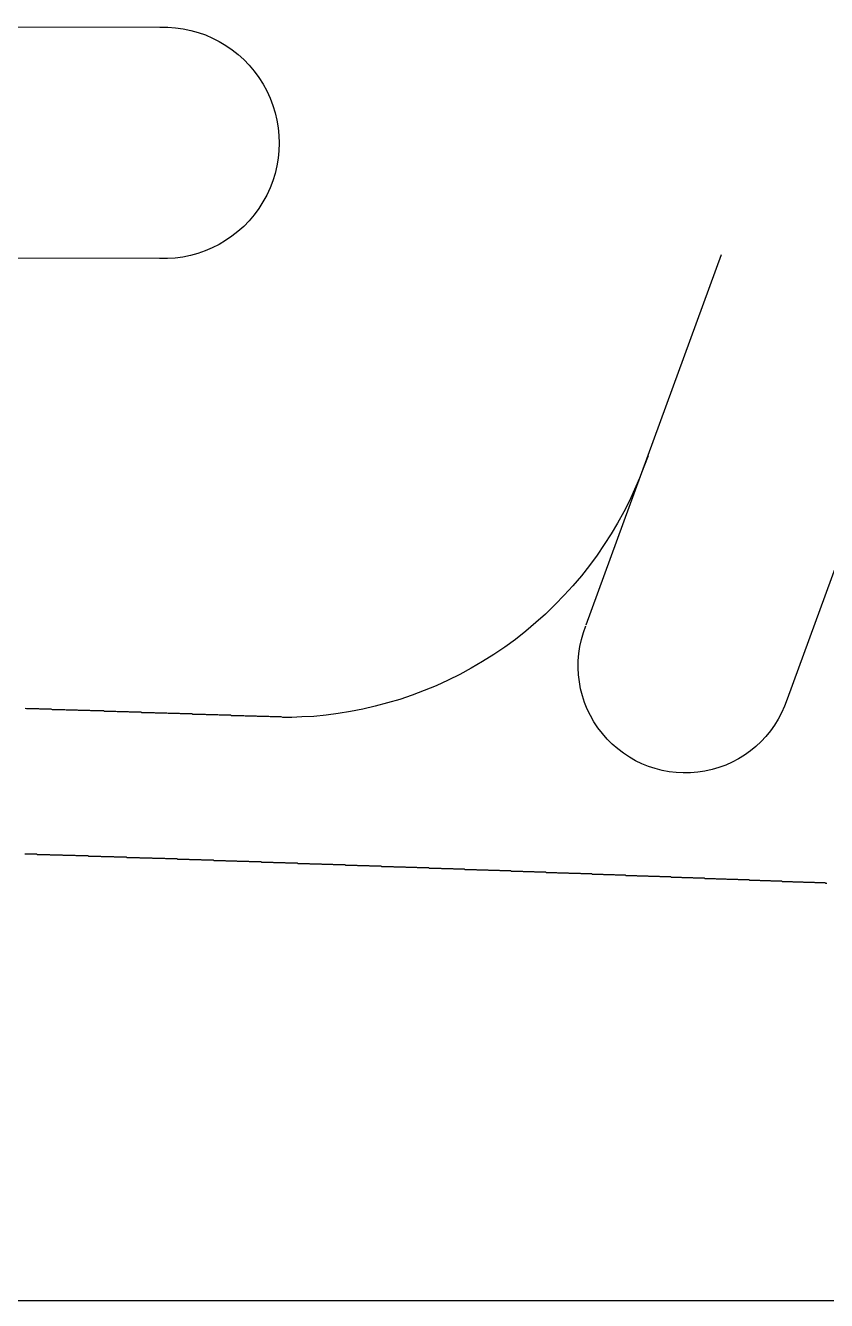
# Model space of a CAD drawing. Header units: millimetres. Extents: x 41 to 1041, y 1148 to 1248.
# Drawn here: x 247.61 to 266.29, y 1147.8 to 1177.53 of the extents above; entities that cross this region are included whole.
import ezdxf

# ---------------------------------------------------------------- set-up
doc = ezdxf.new("R2010")
doc.units = ezdxf.units.MM

msp = doc.modelspace()

# ---------------------------------------------------------------- linework, layer by layer
at = {"color": 3}
msp.add_line((263.837, 1172.178), (260.68, 1163.542), dxfattribs=at)
msp.add_line((41.281, 1147.802), (1041.281, 1147.802))
for points in [[(238.973, 1177.503), (250.746, 1177.488, -1.031583), (250.739, 1172.09), (220.968, 1172.127, -1.026919), (220.95, 1177.525)], [(269.212, 1172.322), (265.373, 1161.818, -1.032844), (260.68, 1163.534)]]:
    msp.add_lwpolyline(points, format="xyb", dxfattribs=at)
for points in [[(262.129, 1167.495, 0), (262.034, 1167.235, 0), (261.93, 1166.975, 0), (261.817, 1166.705, 0), (261.694, 1166.445, 0), (261.562, 1166.185, 0), (261.42, 1165.925, 0), (261.269, 1165.675, 0), (261.109, 1165.425, 0), (260.94, 1165.175, 0), (260.761, 1164.935, 0), (260.574, 1164.695, 0), (260.378, 1164.465, 0), (260.173, 1164.245, 0), (259.961, 1164.025, 0), (259.74, 1163.805, 0), (259.512, 1163.605, 0), (259.277, 1163.405, 0), (259.035, 1163.215, 0), (258.787, 1163.035, 0), (258.532, 1162.865, 0), (258.272, 1162.695, 0), (258.008, 1162.545, 0), (257.738, 1162.395, 0), (257.465, 1162.265, 0), (257.188, 1162.135, 0), (256.908, 1162.025, 0), (256.625, 1161.915, 0), (256.34, 1161.815, 0), (256.054, 1161.735, 0), (255.767, 1161.655, 0), (255.48, 1161.585, 0), (255.192, 1161.535, 0), (254.905, 1161.485, 0), (254.619, 1161.445, 0), (254.335, 1161.415, 0), (254.052, 1161.405, 0), (253.819, 1161.395, 0), (253.816, 1161.395, 0), (253.807, 1161.395, 0), (253.794, 1161.395, 0), (253.776, 1161.395, 0), (253.755, 1161.395, 0), (253.731, 1161.395, 0), (253.703, 1161.395, 0), (253.674, 1161.395, 0), (253.642, 1161.395, 0), (253.609, 1161.395, 0), (253.575, 1161.405, 0), (253.54, 1161.405, 0), (253.504, 1161.405, 0), (253.469, 1161.405, 0), (253.435, 1161.405, 0), (253.402, 1161.405, 0), (253.37, 1161.405, 0), (253.34, 1161.405, 0), (253.313, 1161.405, 0), (253.286, 1161.415, 0), (253.26, 1161.415, 0), (253.233, 1161.415, 0), (253.207, 1161.415, 0), (253.181, 1161.415, 0), (253.154, 1161.415, 0), (253.128, 1161.415, 0), (253.101, 1161.415, 0), (253.075, 1161.415, 0), (253.048, 1161.415, 0), (253.022, 1161.415, 0), (252.996, 1161.425, 0), (252.969, 1161.425, 0), (252.943, 1161.425, 0), (252.916, 1161.425, 0), (252.89, 1161.425, 0), (252.863, 1161.425, 0), (252.837, 1161.425, 0), (252.811, 1161.425, 0), (252.784, 1161.425, 0), (252.758, 1161.425, 0), (252.731, 1161.425, 0), (252.705, 1161.435, 0), (252.678, 1161.435, 0), (252.652, 1161.435, 0), (252.626, 1161.435, 0), (252.599, 1161.435, 0), (252.573, 1161.435, 0), (252.546, 1161.435, 0), (252.52, 1161.435, 0), (252.494, 1161.435, 0), (252.467, 1161.435, 0), (252.441, 1161.435, 0), (252.414, 1161.435, 0), (252.388, 1161.445, 0), (252.361, 1161.445, 0), (252.335, 1161.445, 0), (252.309, 1161.445, 0), (252.282, 1161.445, 0), (252.256, 1161.445, 0), (252.229, 1161.445, 0), (252.203, 1161.445, 0), (252.176, 1161.445, 0), (252.15, 1161.445, 0), (252.124, 1161.445, 0), (252.097, 1161.455, 0), (252.071, 1161.455, 0), (252.044, 1161.455, 0), (252.018, 1161.455, 0), (251.991, 1161.455, 0), (251.965, 1161.455, 0), (251.939, 1161.455, 0), (251.912, 1161.455, 0), (251.886, 1161.455, 0), (251.859, 1161.455, 0), (251.833, 1161.455, 0), (251.806, 1161.465, 0), (251.78, 1161.465, 0), (251.754, 1161.465, 0), (251.727, 1161.465, 0), (251.701, 1161.465, 0), (251.674, 1161.465, 0), (251.648, 1161.465, 0), (251.622, 1161.465, 0), (251.595, 1161.465, 0), (251.569, 1161.465, 0), (251.542, 1161.465, 0), (251.516, 1161.465, 0), (251.489, 1161.475, 0), (251.463, 1161.475, 0), (251.437, 1161.475, 0), (251.41, 1161.475, 0), (251.384, 1161.475, 0), (251.357, 1161.475, 0), (251.331, 1161.475, 0), (251.304, 1161.475, 0), (251.278, 1161.475, 0), (251.252, 1161.475, 0), (251.225, 1161.475, 0), (251.199, 1161.485, 0), (251.172, 1161.485, 0), (251.146, 1161.485, 0), (251.119, 1161.485, 0), (251.093, 1161.485, 0), (251.067, 1161.485, 0), (251.04, 1161.485, 0), (251.014, 1161.485, 0), (250.987, 1161.485, 0), (250.961, 1161.485, 0), (250.935, 1161.485, 0), (250.908, 1161.495, 0), (250.882, 1161.495, 0), (250.855, 1161.495, 0), (250.829, 1161.495, 0), (250.802, 1161.495, 0), (250.776, 1161.495, 0), (250.75, 1161.495, 0), (250.723, 1161.495, 0), (250.697, 1161.495, 0), (250.67, 1161.495, 0), (250.644, 1161.495, 0), (250.617, 1161.505, 0), (250.591, 1161.505, 0), (250.565, 1161.505, 0), (250.538, 1161.505, 0), (250.512, 1161.505, 0), (250.485, 1161.505, 0), (250.459, 1161.505, 0), (250.432, 1161.505, 0), (250.406, 1161.505, 0), (250.38, 1161.505, 0), (250.353, 1161.505, 0), (250.327, 1161.505, 0), (250.3, 1161.515, 0), (250.274, 1161.515, 0), (250.248, 1161.515, 0), (250.221, 1161.515, 0), (250.195, 1161.515, 0), (250.168, 1161.515, 0), (250.142, 1161.515, 0), (250.115, 1161.515, 0), (250.089, 1161.515, 0), (250.063, 1161.515, 0), (250.036, 1161.515, 0), (250.01, 1161.525, 0), (249.983, 1161.525, 0), (249.957, 1161.525, 0), (249.93, 1161.525, 0), (249.904, 1161.525, 0), (249.878, 1161.525, 0), (249.851, 1161.525, 0), (249.825, 1161.525, 0), (249.798, 1161.525, 0), (249.772, 1161.525, 0), (249.745, 1161.525, 0), (249.719, 1161.535, 0), (249.693, 1161.535, 0), (249.666, 1161.535, 0), (249.64, 1161.535, 0), (249.613, 1161.535, 0), (249.587, 1161.535, 0), (249.561, 1161.535, 0), (249.534, 1161.535, 0), (249.508, 1161.535, 0), (249.481, 1161.535, 0), (249.455, 1161.535, 0), (249.428, 1161.545, 0), (249.402, 1161.545, 0), (249.376, 1161.545, 0), (249.349, 1161.545, 0), (249.323, 1161.545, 0), (249.296, 1161.545, 0), (249.27, 1161.545, 0), (249.243, 1161.545, 0), (249.217, 1161.545, 0), (249.191, 1161.545, 0), (249.164, 1161.545, 0), (249.138, 1161.545, 0), (249.111, 1161.555, 0), (249.085, 1161.555, 0), (249.058, 1161.555, 0), (249.032, 1161.555, 0), (249.006, 1161.555, 0), (248.979, 1161.555, 0), (248.953, 1161.555, 0), (248.926, 1161.555, 0), (248.9, 1161.555, 0), (248.874, 1161.555, 0), (248.847, 1161.555, 0), (248.821, 1161.565, 0), (248.794, 1161.565, 0), (248.768, 1161.565, 0), (248.741, 1161.565, 0), (248.715, 1161.565, 0), (248.689, 1161.565, 0), (248.662, 1161.565, 0), (248.636, 1161.565, 0), (248.609, 1161.565, 0), (248.583, 1161.565, 0), (248.556, 1161.565, 0), (248.53, 1161.575, 0), (248.504, 1161.575, 0), (248.477, 1161.575, 0), (248.451, 1161.575, 0), (248.424, 1161.575, 0), (248.398, 1161.575, 0), (248.371, 1161.575, 0), (248.345, 1161.575, 0), (248.319, 1161.575, 0), (248.292, 1161.575, 0), (248.266, 1161.575, 0), (248.239, 1161.575, 0), (248.213, 1161.585, 0), (248.187, 1161.585, 0), (248.16, 1161.585, 0), (248.134, 1161.585, 0), (248.107, 1161.585, 0), (248.081, 1161.585, 0), (248.054, 1161.585, 0), (248.028, 1161.585, 0), (248.002, 1161.585, 0), (247.975, 1161.585, 0), (247.949, 1161.585, 0), (247.922, 1161.595, 0), (247.896, 1161.595, 0), (247.869, 1161.595, 0), (247.843, 1161.595, 0), (247.817, 1161.595, 0), (247.79, 1161.595, 0), (247.764, 1161.595, 0), (247.737, 1161.595, 0), (247.711, 1161.595, 0), (247.684, 1161.595, 0), (247.658, 1161.595, 0), (247.632, 1161.595, 0), (247.605, 1161.605, 0)], [(266.295, 1157.525, 0), (266.278, 1157.525, 0), (266.262, 1157.535, 0), (266.245, 1157.535, 0), (266.228, 1157.535, 0), (266.212, 1157.535, 0), (266.195, 1157.535, 0), (266.179, 1157.535, 0), (266.162, 1157.535, 0), (266.145, 1157.535, 0), (266.129, 1157.535, 0), (266.112, 1157.535, 0), (266.096, 1157.535, 0), (266.079, 1157.535, 0), (266.063, 1157.535, 0), (266.046, 1157.535, 0), (266.029, 1157.535, 0), (266.013, 1157.545, 0), (265.996, 1157.545, 0), (265.98, 1157.545, 0), (265.963, 1157.545, 0), (265.946, 1157.545, 0), (265.93, 1157.545, 0), (265.913, 1157.545, 0), (265.897, 1157.545, 0), (265.88, 1157.545, 0), (265.863, 1157.545, 0), (265.847, 1157.545, 0), (265.83, 1157.545, 0), (265.814, 1157.545, 0), (265.797, 1157.545, 0), (265.78, 1157.545, 0), (265.764, 1157.545, 0), (265.747, 1157.555, 0), (265.731, 1157.555, 0), (265.714, 1157.555, 0), (265.697, 1157.555, 0), (265.681, 1157.555, 0), (265.664, 1157.555, 0), (265.648, 1157.555, 0), (265.631, 1157.555, 0), (265.615, 1157.555, 0), (265.598, 1157.555, 0), (265.581, 1157.555, 0), (265.565, 1157.555, 0), (265.548, 1157.555, 0), (265.532, 1157.555, 0), (265.515, 1157.555, 0), (265.498, 1157.565, 0), (265.482, 1157.565, 0), (265.465, 1157.565, 0), (265.449, 1157.565, 0), (265.432, 1157.565, 0), (265.415, 1157.565, 0), (265.399, 1157.565, 0), (265.382, 1157.565, 0), (265.366, 1157.565, 0), (265.349, 1157.565, 0), (265.332, 1157.565, 0), (265.316, 1157.565, 0), (265.299, 1157.565, 0), (265.283, 1157.565, 0), (265.266, 1157.565, 0), (265.25, 1157.575, 0), (265.233, 1157.575, 0), (265.216, 1157.575, 0), (265.2, 1157.575, 0), (265.183, 1157.575, 0), (265.167, 1157.575, 0), (265.15, 1157.575, 0), (265.133, 1157.575, 0), (265.117, 1157.575, 0), (265.1, 1157.575, 0), (265.084, 1157.575, 0), (265.067, 1157.575, 0), (265.05, 1157.575, 0), (265.034, 1157.575, 0), (265.017, 1157.575, 0), (265.001, 1157.575, 0), (264.984, 1157.585, 0), (264.967, 1157.585, 0), (264.951, 1157.585, 0), (264.934, 1157.585, 0), (264.918, 1157.585, 0), (264.901, 1157.585, 0), (264.885, 1157.585, 0), (264.868, 1157.585, 0), (264.851, 1157.585, 0), (264.835, 1157.585, 0), (264.818, 1157.585, 0), (264.802, 1157.585, 0), (264.785, 1157.585, 0), (264.768, 1157.585, 0), (264.752, 1157.585, 0), (264.735, 1157.595, 0), (264.719, 1157.595, 0), (264.702, 1157.595, 0), (264.685, 1157.595, 0), (264.669, 1157.595, 0), (264.652, 1157.595, 0), (264.636, 1157.595, 0), (264.619, 1157.595, 0), (264.602, 1157.595, 0), (264.586, 1157.595, 0), (264.569, 1157.595, 0), (264.553, 1157.595, 0), (264.536, 1157.595, 0), (264.52, 1157.595, 0), (264.503, 1157.595, 0), (264.486, 1157.605, 0), (264.47, 1157.605, 0), (264.453, 1157.605, 0), (264.437, 1157.605, 0), (264.42, 1157.605, 0), (264.403, 1157.605, 0), (264.387, 1157.605, 0), (264.37, 1157.605, 0), (264.354, 1157.605, 0), (264.337, 1157.605, 0), (264.32, 1157.605, 0), (264.304, 1157.605, 0), (264.287, 1157.605, 0), (264.271, 1157.605, 0), (264.254, 1157.605, 0), (264.237, 1157.605, 0), (264.221, 1157.615, 0), (264.204, 1157.615, 0), (264.188, 1157.615, 0), (264.171, 1157.615, 0), (264.154, 1157.615, 0), (264.138, 1157.615, 0), (264.121, 1157.615, 0), (264.105, 1157.615, 0), (264.088, 1157.615, 0), (264.072, 1157.615, 0), (264.055, 1157.615, 0), (264.038, 1157.615, 0), (264.022, 1157.615, 0), (264.005, 1157.615, 0), (263.989, 1157.615, 0), (263.972, 1157.615, 0), (263.955, 1157.625, 0), (263.939, 1157.625, 0), (263.922, 1157.625, 0), (263.906, 1157.625, 0), (263.889, 1157.625, 0), (263.872, 1157.625, 0), (263.856, 1157.625, 0), (263.839, 1157.625, 0), (263.823, 1157.625, 0), (263.806, 1157.625, 0), (263.789, 1157.625, 0), (263.773, 1157.625, 0), (263.756, 1157.625, 0), (263.74, 1157.625, 0), (263.723, 1157.625, 0), (263.706, 1157.635, 0), (263.69, 1157.635, 0), (263.673, 1157.635, 0), (263.657, 1157.635, 0), (263.64, 1157.635, 0), (263.624, 1157.635, 0), (263.607, 1157.635, 0), (263.59, 1157.635, 0), (263.574, 1157.635, 0), (263.557, 1157.635, 0), (263.541, 1157.635, 0), (263.524, 1157.635, 0), (263.507, 1157.635, 0), (263.491, 1157.635, 0), (263.474, 1157.635, 0), (263.458, 1157.635, 0), (263.441, 1157.645, 0), (263.424, 1157.645, 0), (263.408, 1157.645, 0), (263.391, 1157.645, 0), (263.375, 1157.645, 0), (263.358, 1157.645, 0), (263.341, 1157.645, 0), (263.325, 1157.645, 0), (263.308, 1157.645, 0), (263.292, 1157.645, 0), (263.275, 1157.645, 0), (263.259, 1157.645, 0), (263.242, 1157.645, 0), (263.225, 1157.645, 0), (263.209, 1157.645, 0), (263.192, 1157.645, 0), (263.176, 1157.655, 0), (263.159, 1157.655, 0), (263.142, 1157.655, 0), (263.126, 1157.655, 0), (263.109, 1157.655, 0), (263.093, 1157.655, 0), (263.076, 1157.655, 0), (263.059, 1157.655, 0), (263.043, 1157.655, 0), (263.026, 1157.655, 0), (263.01, 1157.655, 0), (262.993, 1157.655, 0), (262.976, 1157.655, 0), (262.96, 1157.655, 0), (262.943, 1157.655, 0), (262.927, 1157.655, 0), (262.91, 1157.665, 0), (262.893, 1157.665, 0), (262.877, 1157.665, 0), (262.86, 1157.665, 0), (262.844, 1157.665, 0), (262.827, 1157.665, 0), (262.811, 1157.665, 0), (262.794, 1157.665, 0), (262.777, 1157.665, 0), (262.761, 1157.665, 0), (262.744, 1157.665, 0), (262.728, 1157.665, 0), (262.711, 1157.665, 0), (262.694, 1157.665, 0), (262.678, 1157.665, 0), (262.661, 1157.675, 0), (262.645, 1157.675, 0), (262.628, 1157.675, 0), (262.611, 1157.675, 0), (262.595, 1157.675, 0), (262.578, 1157.675, 0), (262.562, 1157.675, 0), (262.545, 1157.675, 0), (262.528, 1157.675, 0), (262.512, 1157.675, 0), (262.495, 1157.675, 0), (262.479, 1157.675, 0), (262.462, 1157.675, 0), (262.445, 1157.675, 0), (262.429, 1157.675, 0), (262.412, 1157.675, 0), (262.396, 1157.685, 0), (262.379, 1157.685, 0), (262.363, 1157.685, 0), (262.346, 1157.685, 0), (262.329, 1157.685, 0), (262.313, 1157.685, 0), (262.296, 1157.685, 0), (262.28, 1157.685, 0), (262.263, 1157.685, 0), (262.246, 1157.685, 0), (262.23, 1157.685, 0), (262.213, 1157.685, 0), (262.197, 1157.685, 0), (262.18, 1157.685, 0), (262.163, 1157.685, 0), (262.147, 1157.685, 0), (262.13, 1157.695, 0), (262.114, 1157.695, 0), (262.097, 1157.695, 0), (262.08, 1157.695, 0), (262.064, 1157.695, 0), (262.047, 1157.695, 0), (262.031, 1157.695, 0), (262.014, 1157.695, 0), (261.998, 1157.695, 0), (261.981, 1157.695, 0), (261.964, 1157.695, 0), (261.948, 1157.695, 0), (261.931, 1157.695, 0), (261.915, 1157.695, 0), (261.898, 1157.695, 0), (261.881, 1157.695, 0), (261.865, 1157.705, 0), (261.848, 1157.705, 0), (261.832, 1157.705, 0), (261.815, 1157.705, 0), (261.798, 1157.705, 0), (261.782, 1157.705, 0), (261.765, 1157.705, 0), (261.749, 1157.705, 0), (261.732, 1157.705, 0), (261.715, 1157.705, 0), (261.699, 1157.705, 0), (261.682, 1157.705, 0), (261.666, 1157.705, 0), (261.649, 1157.705, 0), (261.632, 1157.705, 0), (261.616, 1157.705, 0), (261.599, 1157.715, 0), (261.583, 1157.715, 0), (261.566, 1157.715, 0), (261.55, 1157.715, 0), (261.533, 1157.715, 0), (261.516, 1157.715, 0), (261.5, 1157.715, 0), (261.483, 1157.715, 0), (261.467, 1157.715, 0), (261.45, 1157.715, 0), (261.433, 1157.715, 0), (261.417, 1157.715, 0), (261.4, 1157.715, 0), (261.384, 1157.715, 0), (261.367, 1157.715, 0), (261.35, 1157.725, 0), (261.334, 1157.725, 0), (261.317, 1157.725, 0), (261.301, 1157.725, 0), (261.284, 1157.725, 0), (261.267, 1157.725, 0), (261.251, 1157.725, 0), (261.234, 1157.725, 0), (261.218, 1157.725, 0), (261.201, 1157.725, 0), (261.184, 1157.725, 0), (261.168, 1157.725, 0), (261.151, 1157.725, 0), (261.135, 1157.725, 0), (261.118, 1157.725, 0), (261.102, 1157.725, 0), (261.085, 1157.735, 0), (261.068, 1157.735, 0), (261.052, 1157.735, 0), (261.035, 1157.735, 0), (261.019, 1157.735, 0), (261.002, 1157.735, 0), (260.985, 1157.735, 0), (260.969, 1157.735, 0), (260.952, 1157.735, 0), (260.936, 1157.735, 0), (260.919, 1157.735, 0), (260.902, 1157.735, 0), (260.886, 1157.735, 0), (260.869, 1157.735, 0), (260.853, 1157.735, 0), (260.836, 1157.735, 0), (260.819, 1157.745, 0), (260.803, 1157.745, 0), (260.786, 1157.745, 0), (260.77, 1157.745, 0), (260.753, 1157.745, 0), (260.736, 1157.745, 0), (260.72, 1157.745, 0), (260.703, 1157.745, 0), (260.687, 1157.745, 0), (260.67, 1157.745, 0), (260.654, 1157.745, 0), (260.637, 1157.745, 0), (260.62, 1157.745, 0), (260.604, 1157.745, 0), (260.587, 1157.745, 0), (260.571, 1157.745, 0), (260.554, 1157.755, 0), (260.537, 1157.755, 0), (260.521, 1157.755, 0), (260.504, 1157.755, 0), (260.488, 1157.755, 0), (260.471, 1157.755, 0), (260.454, 1157.755, 0), (260.438, 1157.755, 0), (260.421, 1157.755, 0), (260.405, 1157.755, 0), (260.388, 1157.755, 0), (260.371, 1157.755, 0), (260.355, 1157.755, 0), (260.338, 1157.755, 0), (260.322, 1157.755, 0), (260.305, 1157.755, 0), (260.288, 1157.755, 0), (260.272, 1157.765, 0), (260.255, 1157.765, 0), (260.239, 1157.765, 0), (260.222, 1157.765, 0), (260.206, 1157.765, 0), (260.189, 1157.765, 0), (260.172, 1157.765, 0), (260.156, 1157.765, 0), (260.139, 1157.765, 0), (260.123, 1157.765, 0), (260.106, 1157.765, 0), (260.089, 1157.765, 0), (260.073, 1157.765, 0), (260.056, 1157.765, 0), (260.04, 1157.765, 0), (260.023, 1157.765, 0), (260.006, 1157.775, 0), (259.99, 1157.775, 0), (259.973, 1157.775, 0), (259.957, 1157.775, 0), (259.94, 1157.775, 0), (259.923, 1157.775, 0), (259.907, 1157.775, 0), (259.89, 1157.775, 0), (259.874, 1157.775, 0), (259.857, 1157.775, 0), (259.84, 1157.775, 0), (259.824, 1157.775, 0), (259.807, 1157.775, 0), (259.791, 1157.775, 0), (259.774, 1157.775, 0), (259.758, 1157.775, 0), (259.741, 1157.785, 0), (259.724, 1157.785, 0), (259.708, 1157.785, 0), (259.691, 1157.785, 0), (259.675, 1157.785, 0), (259.658, 1157.785, 0), (259.641, 1157.785, 0), (259.625, 1157.785, 0), (259.608, 1157.785, 0), (259.592, 1157.785, 0), (259.575, 1157.785, 0), (259.558, 1157.785, 0), (259.542, 1157.785, 0), (259.525, 1157.785, 0), (259.509, 1157.785, 0), (259.492, 1157.785, 0), (259.475, 1157.795, 0), (259.459, 1157.795, 0), (259.442, 1157.795, 0), (259.426, 1157.795, 0), (259.409, 1157.795, 0), (259.392, 1157.795, 0), (259.376, 1157.795, 0), (259.359, 1157.795, 0), (259.343, 1157.795, 0), (259.326, 1157.795, 0), (259.31, 1157.795, 0), (259.293, 1157.795, 0), (259.276, 1157.795, 0), (259.26, 1157.795, 0), (259.243, 1157.795, 0), (259.227, 1157.795, 0), (259.21, 1157.805, 0), (259.193, 1157.805, 0), (259.177, 1157.805, 0), (259.16, 1157.805, 0), (259.144, 1157.805, 0), (259.127, 1157.805, 0), (259.11, 1157.805, 0), (259.094, 1157.805, 0), (259.077, 1157.805, 0), (259.061, 1157.805, 0), (259.044, 1157.805, 0), (259.027, 1157.805, 0), (259.011, 1157.805, 0), (258.994, 1157.805, 0), (258.978, 1157.805, 0), (258.961, 1157.805, 0), (258.944, 1157.805, 0), (258.928, 1157.815, 0), (258.911, 1157.815, 0), (258.895, 1157.815, 0), (258.878, 1157.815, 0), (258.862, 1157.815, 0), (258.845, 1157.815, 0), (258.828, 1157.815, 0), (258.812, 1157.815, 0), (258.795, 1157.815, 0), (258.779, 1157.815, 0), (258.762, 1157.815, 0), (258.745, 1157.815, 0), (258.729, 1157.815, 0), (258.712, 1157.815, 0), (258.696, 1157.815, 0), (258.679, 1157.815, 0), (258.662, 1157.825, 0), (258.646, 1157.825, 0), (258.629, 1157.825, 0), (258.613, 1157.825, 0), (258.596, 1157.825, 0), (258.579, 1157.825, 0), (258.563, 1157.825, 0), (258.546, 1157.825, 0), (258.53, 1157.825, 0), (258.513, 1157.825, 0), (258.496, 1157.825, 0), (258.48, 1157.825, 0), (258.463, 1157.825, 0), (258.447, 1157.825, 0), (258.43, 1157.825, 0), (258.414, 1157.825, 0), (258.397, 1157.835, 0), (258.38, 1157.835, 0), (258.364, 1157.835, 0), (258.347, 1157.835, 0), (258.331, 1157.835, 0), (258.314, 1157.835, 0), (258.297, 1157.835, 0), (258.281, 1157.835, 0), (258.264, 1157.835, 0), (258.248, 1157.835, 0), (258.231, 1157.835, 0), (258.214, 1157.835, 0), (258.198, 1157.835, 0), (258.181, 1157.835, 0), (258.165, 1157.835, 0), (258.148, 1157.835, 0), (258.131, 1157.845, 0), (258.115, 1157.845, 0), (258.098, 1157.845, 0), (258.082, 1157.845, 0), (258.065, 1157.845, 0), (258.048, 1157.845, 0), (258.032, 1157.845, 0), (258.015, 1157.845, 0), (257.999, 1157.845, 0), (257.982, 1157.845, 0), (257.965, 1157.845, 0), (257.949, 1157.845, 0), (257.932, 1157.845, 0), (257.916, 1157.845, 0), (257.899, 1157.845, 0), (257.883, 1157.845, 0), (257.866, 1157.845, 0), (257.849, 1157.855, 0), (257.833, 1157.855, 0), (257.816, 1157.855, 0), (257.8, 1157.855, 0), (257.783, 1157.855, 0), (257.766, 1157.855, 0), (257.75, 1157.855, 0), (257.733, 1157.855, 0), (257.717, 1157.855, 0), (257.7, 1157.855, 0), (257.683, 1157.855, 0), (257.667, 1157.855, 0), (257.65, 1157.855, 0), (257.634, 1157.855, 0), (257.617, 1157.855, 0), (257.6, 1157.855, 0), (257.584, 1157.865, 0), (257.567, 1157.865, 0), (257.551, 1157.865, 0), (257.534, 1157.865, 0), (257.517, 1157.865, 0), (257.501, 1157.865, 0), (257.484, 1157.865, 0), (257.468, 1157.865, 0), (257.451, 1157.865, 0), (257.435, 1157.865, 0), (257.418, 1157.865, 0), (257.401, 1157.865, 0), (257.385, 1157.865, 0), (257.368, 1157.865, 0), (257.352, 1157.865, 0), (257.335, 1157.865, 0), (257.318, 1157.865, 0), (257.302, 1157.875, 0), (257.285, 1157.875, 0), (257.269, 1157.875, 0), (257.252, 1157.875, 0), (257.235, 1157.875, 0), (257.219, 1157.875, 0), (257.202, 1157.875, 0), (257.186, 1157.875, 0), (257.169, 1157.875, 0), (257.152, 1157.875, 0), (257.136, 1157.875, 0), (257.119, 1157.875, 0), (257.103, 1157.875, 0), (257.086, 1157.875, 0), (257.069, 1157.875, 0), (257.053, 1157.875, 0), (257.036, 1157.875, 0), (257.02, 1157.885, 0), (257.003, 1157.885, 0), (256.986, 1157.885, 0), (256.97, 1157.885, 0), (256.953, 1157.885, 0), (256.937, 1157.885, 0), (256.92, 1157.885, 0), (256.904, 1157.885, 0), (256.887, 1157.885, 0), (256.87, 1157.885, 0), (256.854, 1157.885, 0), (256.837, 1157.885, 0), (256.821, 1157.885, 0), (256.804, 1157.885, 0), (256.787, 1157.885, 0), (256.771, 1157.885, 0), (256.754, 1157.885, 0), (256.738, 1157.895, 0), (256.721, 1157.895, 0), (256.704, 1157.895, 0), (256.688, 1157.895, 0), (256.671, 1157.895, 0), (256.655, 1157.895, 0), (256.638, 1157.895, 0), (256.621, 1157.895, 0), (256.605, 1157.895, 0), (256.588, 1157.895, 0), (256.572, 1157.895, 0), (256.555, 1157.895, 0), (256.538, 1157.895, 0), (256.522, 1157.895, 0), (256.505, 1157.895, 0), (256.489, 1157.895, 0), (256.472, 1157.905, 0), (256.455, 1157.905, 0), (256.439, 1157.905, 0), (256.422, 1157.905, 0), (256.406, 1157.905, 0), (256.389, 1157.905, 0), (256.373, 1157.905, 0), (256.356, 1157.905, 0), (256.339, 1157.905, 0), (256.323, 1157.905, 0), (256.306, 1157.905, 0), (256.29, 1157.905, 0), (256.273, 1157.905, 0), (256.256, 1157.905, 0), (256.24, 1157.905, 0), (256.223, 1157.905, 0), (256.207, 1157.905, 0), (256.19, 1157.915, 0), (256.173, 1157.915, 0), (256.157, 1157.915, 0), (256.14, 1157.915, 0), (256.124, 1157.915, 0), (256.107, 1157.915, 0), (256.09, 1157.915, 0), (256.074, 1157.915, 0), (256.057, 1157.915, 0), (256.041, 1157.915, 0), (256.024, 1157.915, 0), (256.007, 1157.915, 0), (255.991, 1157.915, 0), (255.974, 1157.915, 0), (255.958, 1157.915, 0), (255.941, 1157.915, 0), (255.924, 1157.915, 0), (255.908, 1157.925, 0), (255.891, 1157.925, 0), (255.875, 1157.925, 0), (255.858, 1157.925, 0), (255.842, 1157.925, 0), (255.825, 1157.925, 0), (255.808, 1157.925, 0), (255.792, 1157.925, 0), (255.775, 1157.925, 0), (255.759, 1157.925, 0), (255.742, 1157.925, 0), (255.725, 1157.925, 0), (255.709, 1157.925, 0), (255.692, 1157.925, 0), (255.676, 1157.925, 0), (255.659, 1157.925, 0), (255.642, 1157.925, 0), (255.626, 1157.935, 0), (255.609, 1157.935, 0), (255.593, 1157.935, 0), (255.576, 1157.935, 0), (255.559, 1157.935, 0), (255.543, 1157.935, 0), (255.526, 1157.935, 0), (255.51, 1157.935, 0), (255.493, 1157.935, 0), (255.476, 1157.935, 0), (255.46, 1157.935, 0), (255.443, 1157.935, 0), (255.427, 1157.935, 0), (255.41, 1157.935, 0), (255.393, 1157.935, 0), (255.377, 1157.935, 0), (255.36, 1157.935, 0), (255.344, 1157.945, 0), (255.327, 1157.945, 0), (255.311, 1157.945, 0), (255.294, 1157.945, 0), (255.277, 1157.945, 0), (255.261, 1157.945, 0), (255.244, 1157.945, 0), (255.228, 1157.945, 0), (255.211, 1157.945, 0), (255.194, 1157.945, 0), (255.178, 1157.945, 0), (255.161, 1157.945, 0), (255.145, 1157.945, 0), (255.128, 1157.945, 0), (255.111, 1157.945, 0), (255.095, 1157.945, 0), (255.078, 1157.945, 0), (255.062, 1157.955, 0), (255.045, 1157.955, 0), (255.028, 1157.955, 0), (255.012, 1157.955, 0), (254.995, 1157.955, 0), (254.979, 1157.955, 0), (254.962, 1157.955, 0), (254.945, 1157.955, 0), (254.929, 1157.955, 0), (254.912, 1157.955, 0), (254.896, 1157.955, 0), (254.879, 1157.955, 0), (254.862, 1157.955, 0), (254.846, 1157.955, 0), (254.829, 1157.955, 0), (254.813, 1157.955, 0), (254.796, 1157.955, 0), (254.78, 1157.965, 0), (254.763, 1157.965, 0), (254.746, 1157.965, 0), (254.73, 1157.965, 0), (254.713, 1157.965, 0), (254.697, 1157.965, 0), (254.68, 1157.965, 0), (254.663, 1157.965, 0), (254.647, 1157.965, 0), (254.63, 1157.965, 0), (254.614, 1157.965, 0), (254.597, 1157.965, 0), (254.58, 1157.965, 0), (254.564, 1157.965, 0), (254.547, 1157.965, 0), (254.531, 1157.965, 0), (254.514, 1157.975, 0), (254.497, 1157.975, 0), (254.481, 1157.975, 0), (254.464, 1157.975, 0), (254.448, 1157.975, 0), (254.431, 1157.975, 0), (254.414, 1157.975, 0), (254.398, 1157.975, 0), (254.381, 1157.975, 0), (254.365, 1157.975, 0), (254.348, 1157.975, 0), (254.332, 1157.975, 0), (254.315, 1157.975, 0), (254.298, 1157.975, 0), (254.282, 1157.975, 0), (254.265, 1157.975, 0), (254.249, 1157.975, 0), (254.232, 1157.985, 0), (254.215, 1157.985, 0), (254.199, 1157.985, 0), (254.182, 1157.985, 0), (254.166, 1157.985, 0), (254.149, 1157.985, 0), (254.132, 1157.985, 0), (254.116, 1157.985, 0), (254.099, 1157.985, 0), (254.083, 1157.985, 0), (254.066, 1157.985, 0), (254.049, 1157.985, 0), (254.033, 1157.985, 0), (254.016, 1157.985, 0), (254, 1157.985, 0), (253.983, 1157.985, 0), (253.966, 1157.985, 0), (253.95, 1157.995, 0), (253.933, 1157.995, 0), (253.917, 1157.995, 0), (253.9, 1157.995, 0), (253.883, 1157.995, 0), (253.867, 1157.995, 0), (253.85, 1157.995, 0), (253.834, 1157.995, 0), (253.817, 1157.995, 0), (253.801, 1157.995, 0), (253.784, 1157.995, 0), (253.767, 1157.995, 0), (253.751, 1157.995, 0), (253.734, 1157.995, 0), (253.718, 1157.995, 0), (253.701, 1157.995, 0), (253.684, 1157.995, 0), (253.668, 1158.005, 0), (253.651, 1158.005, 0), (253.635, 1158.005, 0), (253.618, 1158.005, 0), (253.601, 1158.005, 0), (253.585, 1158.005, 0), (253.568, 1158.005, 0), (253.552, 1158.005, 0), (253.535, 1158.005, 0), (253.518, 1158.005, 0), (253.502, 1158.005, 0), (253.485, 1158.005, 0), (253.469, 1158.005, 0), (253.452, 1158.005, 0), (253.435, 1158.005, 0), (253.419, 1158.005, 0), (253.402, 1158.005, 0), (253.386, 1158.015, 0), (253.369, 1158.015, 0), (253.352, 1158.015, 0), (253.336, 1158.015, 0), (253.319, 1158.015, 0), (253.303, 1158.015, 0), (253.286, 1158.015, 0), (253.27, 1158.015, 0), (253.253, 1158.015, 0), (253.236, 1158.015, 0), (253.22, 1158.015, 0), (253.203, 1158.015, 0), (253.187, 1158.015, 0), (253.17, 1158.015, 0), (253.153, 1158.015, 0), (253.137, 1158.015, 0), (253.12, 1158.015, 0), (253.104, 1158.025, 0), (253.087, 1158.025, 0), (253.07, 1158.025, 0), (253.054, 1158.025, 0), (253.037, 1158.025, 0), (253.021, 1158.025, 0), (253.004, 1158.025, 0), (252.987, 1158.025, 0), (252.971, 1158.025, 0), (252.954, 1158.025, 0), (252.938, 1158.025, 0), (252.921, 1158.025, 0), (252.904, 1158.025, 0), (252.888, 1158.025, 0), (252.871, 1158.025, 0), (252.855, 1158.025, 0), (252.838, 1158.025, 0), (252.821, 1158.035, 0), (252.805, 1158.035, 0), (252.788, 1158.035, 0), (252.772, 1158.035, 0), (252.755, 1158.035, 0), (252.739, 1158.035, 0), (252.722, 1158.035, 0), (252.705, 1158.035, 0), (252.689, 1158.035, 0), (252.672, 1158.035, 0), (252.656, 1158.035, 0), (252.639, 1158.035, 0), (252.622, 1158.035, 0), (252.606, 1158.035, 0), (252.589, 1158.035, 0), (252.573, 1158.035, 0), (252.556, 1158.035, 0), (252.539, 1158.045, 0), (252.523, 1158.045, 0), (252.506, 1158.045, 0), (252.49, 1158.045, 0), (252.473, 1158.045, 0), (252.456, 1158.045, 0), (252.44, 1158.045, 0), (252.423, 1158.045, 0), (252.407, 1158.045, 0), (252.39, 1158.045, 0), (252.373, 1158.045, 0), (252.357, 1158.045, 0), (252.34, 1158.045, 0), (252.324, 1158.045, 0), (252.307, 1158.045, 0), (252.29, 1158.045, 0), (252.274, 1158.055, 0), (252.257, 1158.055, 0), (252.241, 1158.055, 0), (252.224, 1158.055, 0), (252.208, 1158.055, 0), (252.191, 1158.055, 0), (252.174, 1158.055, 0), (252.158, 1158.055, 0), (252.141, 1158.055, 0), (252.125, 1158.055, 0), (252.108, 1158.055, 0), (252.091, 1158.055, 0), (252.075, 1158.055, 0), (252.058, 1158.055, 0), (252.042, 1158.055, 0), (252.025, 1158.055, 0), (252.008, 1158.055, 0), (251.992, 1158.065, 0), (251.975, 1158.065, 0), (251.959, 1158.065, 0), (251.942, 1158.065, 0), (251.925, 1158.065, 0), (251.909, 1158.065, 0), (251.892, 1158.065, 0), (251.876, 1158.065, 0), (251.859, 1158.065, 0), (251.842, 1158.065, 0), (251.826, 1158.065, 0), (251.809, 1158.065, 0), (251.793, 1158.065, 0), (251.776, 1158.065, 0), (251.759, 1158.065, 0), (251.743, 1158.065, 0), (251.726, 1158.065, 0), (251.71, 1158.075, 0), (251.693, 1158.075, 0), (251.677, 1158.075, 0), (251.66, 1158.075, 0), (251.643, 1158.075, 0), (251.627, 1158.075, 0), (251.61, 1158.075, 0), (251.594, 1158.075, 0), (251.577, 1158.075, 0), (251.56, 1158.075, 0), (251.544, 1158.075, 0), (251.527, 1158.075, 0), (251.511, 1158.075, 0), (251.494, 1158.075, 0), (251.477, 1158.075, 0), (251.461, 1158.075, 0), (251.444, 1158.075, 0), (251.428, 1158.085, 0), (251.411, 1158.085, 0), (251.394, 1158.085, 0), (251.378, 1158.085, 0), (251.361, 1158.085, 0), (251.345, 1158.085, 0), (251.328, 1158.085, 0), (251.311, 1158.085, 0), (251.295, 1158.085, 0), (251.278, 1158.085, 0), (251.262, 1158.085, 0), (251.245, 1158.085, 0), (251.228, 1158.085, 0), (251.212, 1158.085, 0), (251.195, 1158.085, 0), (251.179, 1158.085, 0), (251.162, 1158.085, 0), (251.146, 1158.095, 0), (251.129, 1158.095, 0), (251.112, 1158.095, 0), (251.096, 1158.095, 0), (251.079, 1158.095, 0), (251.063, 1158.095, 0), (251.046, 1158.095, 0), (251.029, 1158.095, 0), (251.013, 1158.095, 0), (250.996, 1158.095, 0), (250.98, 1158.095, 0), (250.963, 1158.095, 0), (250.946, 1158.095, 0), (250.93, 1158.095, 0), (250.913, 1158.095, 0), (250.897, 1158.095, 0), (250.88, 1158.095, 0), (250.863, 1158.105, 0), (250.847, 1158.105, 0), (250.83, 1158.105, 0), (250.814, 1158.105, 0), (250.797, 1158.105, 0), (250.78, 1158.105, 0), (250.764, 1158.105, 0), (250.747, 1158.105, 0), (250.731, 1158.105, 0), (250.714, 1158.105, 0), (250.697, 1158.105, 0), (250.681, 1158.105, 0), (250.664, 1158.105, 0), (250.648, 1158.105, 0), (250.631, 1158.105, 0), (250.614, 1158.105, 0), (250.598, 1158.105, 0), (250.581, 1158.105, 0), (250.565, 1158.115, 0), (250.548, 1158.115, 0), (250.532, 1158.115, 0), (250.515, 1158.115, 0), (250.498, 1158.115, 0), (250.482, 1158.115, 0), (250.465, 1158.115, 0), (250.449, 1158.115, 0), (250.432, 1158.115, 0), (250.415, 1158.115, 0), (250.399, 1158.115, 0), (250.382, 1158.115, 0), (250.366, 1158.115, 0), (250.349, 1158.115, 0), (250.332, 1158.115, 0), (250.316, 1158.115, 0), (250.299, 1158.115, 0), (250.283, 1158.115, 0), (250.266, 1158.125, 0), (250.249, 1158.125, 0), (250.233, 1158.125, 0), (250.216, 1158.125, 0), (250.2, 1158.125, 0), (250.183, 1158.125, 0), (250.166, 1158.125, 0), (250.15, 1158.125, 0), (250.133, 1158.125, 0), (250.117, 1158.125, 0), (250.1, 1158.125, 0), (250.083, 1158.125, 0), (250.067, 1158.125, 0), (250.05, 1158.125, 0), (250.034, 1158.125, 0), (250.017, 1158.125, 0), (250, 1158.125, 0), (249.984, 1158.125, 0), (249.967, 1158.135, 0), (249.951, 1158.135, 0), (249.934, 1158.135, 0), (249.918, 1158.135, 0), (249.901, 1158.135, 0), (249.884, 1158.135, 0), (249.868, 1158.135, 0), (249.851, 1158.135, 0), (249.835, 1158.135, 0), (249.818, 1158.135, 0), (249.801, 1158.135, 0), (249.785, 1158.135, 0), (249.768, 1158.135, 0), (249.752, 1158.135, 0), (249.735, 1158.135, 0), (249.718, 1158.135, 0), (249.702, 1158.135, 0), (249.685, 1158.135, 0), (249.669, 1158.145, 0), (249.652, 1158.145, 0), (249.635, 1158.145, 0), (249.619, 1158.145, 0), (249.602, 1158.145, 0), (249.586, 1158.145, 0), (249.569, 1158.145, 0), (249.552, 1158.145, 0), (249.536, 1158.145, 0), (249.519, 1158.145, 0), (249.503, 1158.145, 0), (249.486, 1158.145, 0), (249.469, 1158.145, 0), (249.453, 1158.145, 0), (249.436, 1158.145, 0), (249.42, 1158.145, 0), (249.403, 1158.145, 0), (249.386, 1158.145, 0), (249.37, 1158.155, 0), (249.353, 1158.155, 0), (249.337, 1158.155, 0), (249.32, 1158.155, 0), (249.303, 1158.155, 0), (249.287, 1158.155, 0), (249.27, 1158.155, 0), (249.254, 1158.155, 0), (249.237, 1158.155, 0), (249.221, 1158.155, 0), (249.204, 1158.155, 0), (249.187, 1158.155, 0), (249.171, 1158.155, 0), (249.154, 1158.155, 0), (249.138, 1158.155, 0), (249.121, 1158.155, 0), (249.104, 1158.155, 0), (249.088, 1158.155, 0), (249.071, 1158.165, 0), (249.055, 1158.165, 0), (249.038, 1158.165, 0), (249.021, 1158.165, 0), (249.005, 1158.165, 0), (248.988, 1158.165, 0), (248.972, 1158.165, 0), (248.955, 1158.165, 0), (248.938, 1158.165, 0), (248.922, 1158.165, 0), (248.905, 1158.165, 0), (248.889, 1158.165, 0), (248.872, 1158.165, 0), (248.855, 1158.165, 0), (248.839, 1158.165, 0), (248.822, 1158.165, 0), (248.806, 1158.165, 0), (248.789, 1158.165, 0), (248.772, 1158.175, 0), (248.756, 1158.175, 0), (248.739, 1158.175, 0), (248.723, 1158.175, 0), (248.706, 1158.175, 0), (248.689, 1158.175, 0), (248.673, 1158.175, 0), (248.656, 1158.175, 0), (248.64, 1158.175, 0), (248.623, 1158.175, 0), (248.607, 1158.175, 0), (248.59, 1158.175, 0), (248.573, 1158.175, 0), (248.557, 1158.175, 0), (248.54, 1158.175, 0), (248.524, 1158.175, 0), (248.507, 1158.175, 0), (248.49, 1158.175, 0), (248.474, 1158.185, 0), (248.457, 1158.185, 0), (248.441, 1158.185, 0), (248.424, 1158.185, 0), (248.407, 1158.185, 0), (248.391, 1158.185, 0), (248.374, 1158.185, 0), (248.358, 1158.185, 0), (248.341, 1158.185, 0), (248.324, 1158.185, 0), (248.308, 1158.185, 0), (248.291, 1158.185, 0), (248.275, 1158.185, 0), (248.258, 1158.185, 0), (248.241, 1158.185, 0), (248.225, 1158.185, 0), (248.208, 1158.185, 0), (248.192, 1158.185, 0), (248.175, 1158.195, 0), (248.158, 1158.195, 0), (248.142, 1158.195, 0), (248.125, 1158.195, 0), (248.109, 1158.195, 0), (248.092, 1158.195, 0), (248.075, 1158.195, 0), (248.059, 1158.195, 0), (248.042, 1158.195, 0), (248.026, 1158.195, 0), (248.009, 1158.195, 0), (247.992, 1158.195, 0), (247.976, 1158.195, 0), (247.959, 1158.195, 0), (247.943, 1158.195, 0), (247.926, 1158.195, 0), (247.91, 1158.195, 0), (247.893, 1158.195, 0), (247.876, 1158.205, 0), (247.86, 1158.205, 0), (247.843, 1158.205, 0), (247.827, 1158.205, 0), (247.81, 1158.205, 0), (247.793, 1158.205, 0), (247.777, 1158.205, 0), (247.76, 1158.205, 0), (247.744, 1158.205, 0), (247.727, 1158.205, 0), (247.71, 1158.205, 0), (247.694, 1158.205, 0), (247.677, 1158.205, 0), (247.661, 1158.205, 0), (247.644, 1158.205, 0), (247.627, 1158.205, 0), (247.611, 1158.205, 0), (247.594, 1158.205, 0)]]:
    msp.add_polyline3d(points, dxfattribs=at)

doc.saveas('drawing.dxf')
